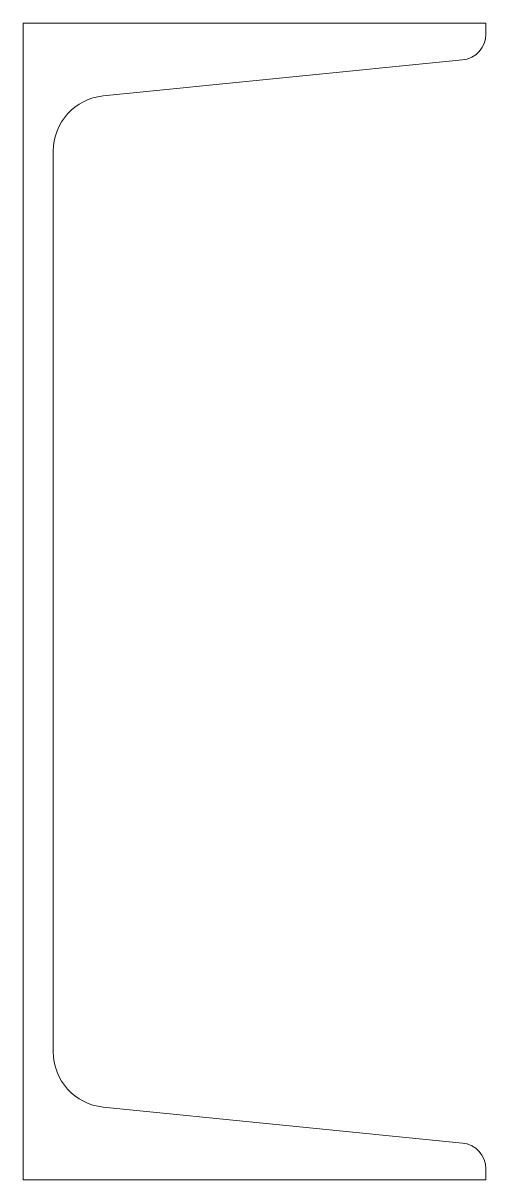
# Model space of a CAD drawing. Header units: millimetres. Extents: x 0 to 80, y 0 to 200.
import ezdxf

# ---------------------------------------------------------------- set-up
doc = ezdxf.new("R2010")
doc.units = ezdxf.units.MM
doc.header["$LTSCALE"] = 0.5
doc.layers.get('0').update_dxf_attribs({"color": 9, "lineweight": 15})

msp = doc.modelspace()

# ---------------------------------------------------------------- linework, layer by layer
at = {"ltscale": 0.5}
msp.add_lwpolyline([(80, 198.11, -0.385314), (75.95, 193.63), (13.84, 187.42, 0.385314), (5.2, 177.87), (5.2, 22.13, 0.385314), (13.84, 12.58), (75.95, 6.37, -0.385314), (80, 1.89), (80, 0), (0, 0), (0, 200), (80, 200)], format="xyb", close=True, dxfattribs=at)

doc.saveas('drawing.dxf')
